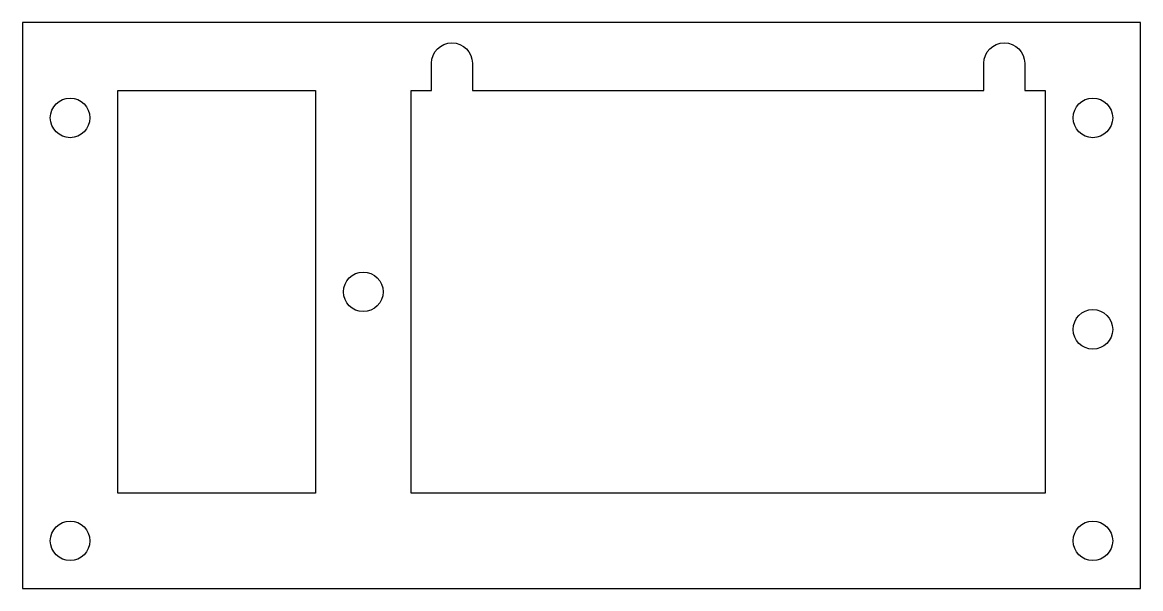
# Model space of a CAD drawing. Header units: millimetres. Extents: x -41 to 41, y -19 to 22.5.
import ezdxf

# ---------------------------------------------------------------- set-up
doc = ezdxf.new("R2010")
doc.units = ezdxf.units.MM

msp = doc.modelspace()

# ---------------------------------------------------------------- linework, layer by layer
for points in [[(41, -19), (41, 22.5), (-41, 22.5), (-41, -19)], [(-34, 17.5), (-19.5, 17.5), (-19.5, -12), (-34, -12)]]:
    msp.add_lwpolyline(points, close=True)
msp.add_lwpolyline([(-8, 17.5), (29.5, 17.5), (29.5, 19.5, -1), (32.5, 19.5), (32.5, 17.5), (34, 17.5), (34, -12), (-12.5, -12), (-12.5, 17.5), (-11, 17.5), (-11, 19.5, -1), (-8, 19.5)], format="xyb", close=True)
for centre in [(-37.5, 15.5), (37.5, 15.5), (-16, 2.75), (37.5, 0), (-37.5, -15.5), (37.5, -15.5)]:
    msp.add_circle(centre, 1.45)

doc.saveas('drawing.dxf')
